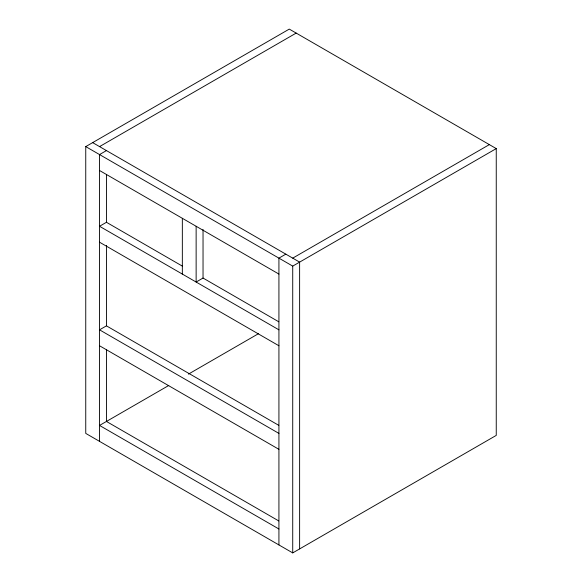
<?xml version="1.0" encoding="UTF-8"?>
<svg xmlns="http://www.w3.org/2000/svg" width="582" height="582" viewBox="0 0 582 582"><rect width="100%" height="100%" fill="white"/><g stroke="black" fill="none" stroke-linecap="round" stroke-linejoin="round"><path stroke-width="0.87" d="M85.75 146.606L289.276 29.1L496.25 148.599L496.25 435.394L292.724 552.9L85.75 433.401L85.75 146.606L292.724 266.105L496.25 148.599M99.544 146.606L296.173 33.087M106.448 150.585L99.544 154.572L99.544 441.367M182.21 266.032L106.448 222.288L99.544 226.274L278.923 329.834M278.793 425.362L106.448 325.855L99.544 329.834L278.923 433.401M278.793 321.795L203.038 278.05L196.134 282.037L196.134 226.267M285.827 254.152L278.923 258.139L278.923 544.934M292.724 258.139L489.353 144.612M168.758 385.473L99.544 425.435L278.923 529.002M188.423 374.124L258.423 333.712M92.647 142.619L299.621 262.118L299.621 548.913M99.544 170.504L278.923 274.071M99.544 242.207L278.923 345.766M99.544 345.773L278.923 449.333M278.742 520.926L106.448 421.455L106.448 349.935M292.724 266.105L292.724 552.9M203.038 229.483L203.038 278.05M182.341 218.301L182.341 274.071M106.448 174.615L106.448 222.288M106.448 245.451L106.448 325.855"/></g></svg>
